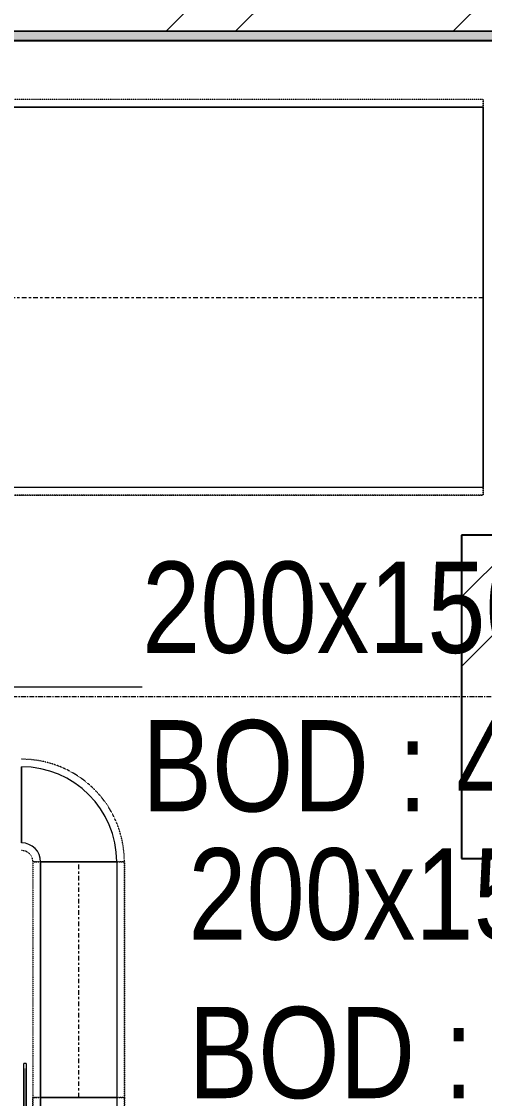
# Model space of a CAD drawing. Header units: inches. Extents: x -83664 to 20107, y -47222 to 19398.
# Drawn here: x -10553 to -9337, y -28820 to -25990 of the extents above; entities that cross this region are included whole.
import ezdxf

# ---------------------------------------------------------------- set-up
doc = ezdxf.new("R2010")
doc.units = ezdxf.units.IN
doc.header["$MEASUREMENT"] = 0
for name, pattern in [('Center', [29.999999, 12, -6, 6, -6]), ('Grid Line', [22.225, 12.7, -3.175, 3.175, -3.175]), ('Hidden 0_50', [1.0584, 0.5292, -0.5292])]:
    doc.linetypes.add(name, pattern=pattern)
for name, color, linetype, lineweight in [('A-WALL', 7, 'Continuous', 9), ('A-WALL-PATT', 7, 'Continuous', 25), ('M-HVAC-DUCT-CNTR', 7, 'Center', 9), ('M-HVAC-DUCT-IDEN', 7, 'Continuous', 18), ('S-GRID', 7, 'Continuous', 9)]:
    doc.layers.add(name, color=color, linetype=linetype, lineweight=lineweight)
doc.layers.add('M-HVAC-DUCT', color=7, linetype='Continuous', lineweight=9, true_color=0xffe97f)
doc.styles.add('Arial Narrow_21', font='ARIALN.TTF', dxfattribs={"height": 240})
pattern_1 = [(45, (0, 0), (-377.1708, 377.1708), []), (45, (0, 571.5), (-377.1708, 377.1708), [])]
pattern_2 = [(0, (0, 0), (1219.2, 304.8), [50.292, -864.108, 50.292, -864.108, -4876.8]), (0, (0, 0), (1219.2, 304.8), [-1828.8, 50.292, -1778.508, 50.292, -864.108, -2133.6]), (0, (0, 0), (1219.2, 304.8), [-4572, 50.292, -559.308, 50.292, -1473.708]), (120, (457.2, 152.4), (-873.56454, 903.45817), [50.292, -864.108, 50.292, -864.108, -4876.8]), (120, (457.2, 152.4), (-873.56454, 903.45817), [-1828.8, 50.292, -1778.508, 50.292, -864.108, -2133.6]), (120, (457.2, 152.4), (-873.56454, 903.45817), [-4572, 50.292, -559.308, 50.292, -1473.708]), (240, (609.6, 762), (-345.63546, -1208.25817), [50.292, -864.108, 50.292, -864.108, -4876.8]), (240, (609.6, 762), (-345.63546, -1208.25817), [-1828.8, 50.292, -1778.508, 50.292, -864.108, -2133.6]), (240, (609.6, 762), (-345.63546, -1208.25817), [-4572, 50.292, -559.308, 50.292, -1473.708])]

# ---------------------------------------------------------------- blocks, each defined once
blk = doc.blocks.new('M_Rectangular Elbow - Radius - 0_75 W-7332084-FIRST FLOOR AC CONDITIONING LAYOUT - PART A')
at = {"layer": 'M-HVAC-DUCT', "color": 6, "true_color": 0xff00ff}
for p, q in [((-100, 150), (100, 150)), ((100, 150), (-100, 150)), ((-150, 100), (-150, -100)), ((-150, -100), (-150, 100))]:
    blk.add_line(p, q, dxfattribs=at)
for radius in [50, 50, 250, 250]:
    blk.add_arc((-150, 150), radius, 270, 0, dxfattribs=at)
blk = doc.blocks.new('TEMW-ME-DMP-Volume Control Damper - Standard-V100-FIRST FLOOR AC CONDITIONING LAYOUT - PART A')
at = {"layer": 'M-HVAC-DUCT', "color": 6, "true_color": 0xff00ff}
for p, q in [((-165.1, 138.1), (-165.1, 144.4)), ((-152.4, 144.4), (-165.1, 144.4)), ((0, 144.4), (-152.4, 144.4)), ((-152.4, 144.4), (0, 144.4)), ((12.7, 144.4), (0, 144.4)), ((12.7, 144.4), (12.7, 138.1)), ((-165.1, 138.1), (-152.4, 138.1)), ((0, 138.1), (-152.4, 138.1)), ((-152.4, 138.1), (0, 138.1)), ((-6.3, 100), (-6.3, 138.1)), ((6.4, 138.1), (-6.3, 138.1)), ((6.4, 138.1), (-6.3, 138.1)), ((0, 138.1), (12.7, 138.1)), ((6.4, 138.1), (6.4, 100)), ((-76.2, 100), (-76.2, -100)), ((-76.2, -100), (-76.2, 100)), ((76.2, 100), (-76.2, 100)), ((-76.2, 100), (76.2, 100)), ((-76.2, 100), (76.2, 100)), ((-6.3, 100), (6.4, 100)), ((-6.3, 100), (6.4, 100)), ((76.2, 100), (76.2, -100)), ((76.2, -100), (76.2, 100)), ((-76.2, -100), (76.2, -100)), ((-76.2, -100), (76.2, -100)), ((-76.2, -100), (76.2, -100))]:
    blk.add_line(p, q, dxfattribs=at)
blk = doc.blocks.new('TEMW-SMBZ-HO-BM-HVAC-00002_rvt-1-FIRST FLOOR AC CONDITIONING LAYOUT - PART A')
at = {"layer": 'M-HVAC-DUCT', "color": 6, "linetype": 'Hidden 0_50', "true_color": 0xff00ff}
for p, q in [((142116.5, 72177.7), (138594.9, 72177.7)), ((142116.5, 72177.7), (138594.9, 72177.7)), ((142116.5, 71137.7), (142116.5, 72177.7)), ((142116.5, 72177.7), (142116.5, 71137.7)), ((138594.9, 71137.7), (142116.5, 71137.7)), ((142116.5, 71137.7), (138594.9, 71137.7)), ((141174, 70174), (140934, 70174)), ((140934, 70174), (141174, 70174)), ((140934, 70174), (140934, 69555.2)), ((140934, 70174), (140934, 69555.2)), ((140934, 70174), (141174, 70174)), ((141174, 70174), (140934, 70174)), ((141174, 69555.2), (141174, 70174)), ((141174, 70174), (141174, 69555.2)), ((141174, 69555.2), (140934, 69555.2)), ((140934, 69555.2), (141174, 69555.2)), ((141174, 69555.2), (140934, 69555.2)), ((140934, 69555.2), (140934, 69402.8)), ((140934, 69402.8), (140934, 69555.2)), ((140934, 69555.2), (141174, 69555.2)), ((141174, 69402.8), (141174, 69555.2)), ((141174, 69555.2), (141174, 69402.8))]:
    blk.add_line(p, q, dxfattribs=at)
at = {"layer": 'M-HVAC-DUCT', "color": 6, "true_color": 0xff00ff}
for p, q in [((138594.9, 72157.7), (142116.5, 72157.7)), ((142116.5, 72157.7), (138594.9, 72157.7)), ((142116.5, 72157.7), (142116.5, 71157.7)), ((142116.5, 71157.7), (142116.5, 72157.7)), ((142116.5, 71157.7), (138594.9, 71157.7)), ((142116.5, 71157.7), (138594.9, 71157.7)), ((140954, 70174), (141154, 70174)), ((141154, 70174), (140954, 70174)), ((140954, 69555.2), (140954, 70174)), ((140954, 70174), (140954, 69555.2)), ((141154, 70174), (141154, 69555.2)), ((141154, 70174), (141154, 69555.2)), ((140954, 69555.2), (141154, 69555.2)), ((141154, 69555.2), (140954, 69555.2))]:
    blk.add_line(p, q, dxfattribs=at)
at = {"layer": 'M-HVAC-DUCT', "color": 6, "linetype": 'Hidden 0_50', "true_color": 0xff00ff}
for radius in [270, 270, 30, 30]:
    blk.add_arc((140904, 70174), radius, 0, 90, dxfattribs=at)
at = {"layer": 'M-HVAC-DUCT-CNTR', "color": 6, "true_color": 0xff00ff}
for p, q in [((138594.9, 71657.7), (142116.5, 71657.7)), ((141054, 69555.2), (141054, 70174))]:
    blk.add_line(p, q, dxfattribs=at)
at = {"layer": 'M-HVAC-DUCT', "color": 6, "linetype": 'Hidden 0_50', "lineweight": 9, "true_color": 0xff00ff, "rotation": 90}
blk.add_blockref('M_Rectangular Elbow - Radius - 0_75 W-7332084-FIRST FLOOR AC CONDITIONING LAYOUT - PART A', (141054, 70324), dxfattribs=at)
at = {"layer": 'M-HVAC-DUCT', "color": 6, "linetype": 'Hidden 0_50', "lineweight": 9, "true_color": 0xff00ff, "extrusion": (0, 0, -1), "rotation": 270}
blk.add_blockref('TEMW-ME-DMP-Volume Control Damper - Standard-V100-FIRST FLOOR AC CONDITIONING LAYOUT - PART A', (-141054, 69479), dxfattribs=at)
blk = doc.blocks.new('TEMW-SMBZ-HO-BM-HVAC-00002_rvt-2-FIRST FLOOR AC CONDITIONING LAYOUT - PART A')
at = {"layer": 'M-HVAC-DUCT', "color": 6, "linetype": 'Hidden 0_50', "true_color": 0xff00ff}
for p, q in [((142116.5, 72177.7), (138594.9, 72177.7)), ((142116.5, 72177.7), (138594.9, 72177.7)), ((142116.5, 71137.7), (142116.5, 72177.7)), ((142116.5, 72177.7), (142116.5, 71137.7)), ((138594.9, 71137.7), (142116.5, 71137.7)), ((142116.5, 71137.7), (138594.9, 71137.7)), ((141174, 70174), (140934, 70174)), ((140934, 70174), (141174, 70174)), ((140934, 70174), (140934, 69555.2)), ((140934, 70174), (140934, 69555.2)), ((140934, 70174), (141174, 70174)), ((141174, 70174), (140934, 70174)), ((141174, 69555.2), (141174, 70174)), ((141174, 70174), (141174, 69555.2)), ((141174, 69555.2), (140934, 69555.2)), ((140934, 69555.2), (141174, 69555.2)), ((141174, 69555.2), (140934, 69555.2)), ((140934, 69555.2), (140934, 69402.8)), ((140934, 69402.8), (140934, 69555.2)), ((140934, 69555.2), (141174, 69555.2)), ((141174, 69402.8), (141174, 69555.2)), ((141174, 69555.2), (141174, 69402.8))]:
    blk.add_line(p, q, dxfattribs=at)
at = {"layer": 'M-HVAC-DUCT', "color": 6, "true_color": 0xff00ff}
for p, q in [((138594.9, 72157.7), (142116.5, 72157.7)), ((142116.5, 72157.7), (138594.9, 72157.7)), ((142116.5, 72157.7), (142116.5, 71157.7)), ((142116.5, 71157.7), (142116.5, 72157.7)), ((142116.5, 71157.7), (138594.9, 71157.7)), ((142116.5, 71157.7), (138594.9, 71157.7)), ((140954, 70174), (141154, 70174)), ((141154, 70174), (140954, 70174)), ((140954, 69555.2), (140954, 70174)), ((140954, 70174), (140954, 69555.2)), ((141154, 70174), (141154, 69555.2)), ((141154, 70174), (141154, 69555.2)), ((140954, 69555.2), (141154, 69555.2)), ((141154, 69555.2), (140954, 69555.2))]:
    blk.add_line(p, q, dxfattribs=at)
at = {"layer": 'M-HVAC-DUCT', "color": 6, "linetype": 'Hidden 0_50', "true_color": 0xff00ff}
for radius in [270, 270, 30, 30]:
    blk.add_arc((140904, 70174), radius, 0, 90, dxfattribs=at)
at = {"layer": 'M-HVAC-DUCT-CNTR', "color": 6, "true_color": 0xff00ff}
for p, q in [((138594.9, 71657.7), (142116.5, 71657.7)), ((141054, 69555.2), (141054, 70174))]:
    blk.add_line(p, q, dxfattribs=at)
at = {"layer": 'M-HVAC-DUCT', "color": 6, "linetype": 'Hidden 0_50', "lineweight": 9, "true_color": 0xff00ff, "rotation": 90}
blk.add_blockref('M_Rectangular Elbow - Radius - 0_75 W-7332084-FIRST FLOOR AC CONDITIONING LAYOUT - PART A', (141054, 70324), dxfattribs=at)
at = {"layer": 'M-HVAC-DUCT', "color": 6, "linetype": 'Hidden 0_50', "lineweight": 9, "true_color": 0xff00ff, "extrusion": (0, 0, -1), "rotation": 270}
blk.add_blockref('TEMW-ME-DMP-Volume Control Damper - Standard-V100-FIRST FLOOR AC CONDITIONING LAYOUT - PART A', (-141054, 69479), dxfattribs=at)
blk = doc.blocks.new('SMBZ_Hospital Arch Model_2026_01_29_rvt-1-FIRST FLOOR AC CONDITIONING LAYOUT - PART A')
at = {"layer": 'A-WALL-PATT', "lineweight": 9, "true_color": 0xbbbbbb}
h = blk.add_hatch(dxfattribs=at)
h.set_pattern_fill('FP_12', color=9, style=0, pattern_type=2)
h.set_pattern_definition(pattern_1)
h.paths.add_polyline_path([(166659.4, 72357.7), (166659.4, 72557.7), (115109.4, 72557.7), (115109.4, 72357.7), (166461.3, 72357.7), (166461.3, 72526), (166611.3, 72526), (166611.3, 72357.7), (166634.4, 72357.7)])
h.paths.add_polyline_path([(148287, 72382.7), (146937, 72382.7), (146937, 72532.7), (148287, 72532.7), (148287, 72428.4)])
h.paths.add_polyline_path([(151156.4, 72382.7), (150032.4, 72382.7), (150032.4, 72532.7), (151156.4, 72532.7), (151156.4, 72417.2)])
h.paths.add_polyline_path([(134923.8, 72404.6), (134923.8, 72554.6), (135947.8, 72554.6), (135947.8, 72404.6)])
h = blk.add_hatch(dxfattribs=at)
h.set_pattern_fill('FP_12', color=9, style=0, pattern_type=2)
h.set_pattern_definition(pattern_1)
h.paths.add_polyline_path([(166659.4, 72357.7), (166659.4, 72557.7), (123686, 72557.7), (123686, 72357.7), (166461.3, 72357.7), (166461.3, 72526), (166611.3, 72526), (166611.3, 72357.7), (166634.4, 72357.7)])
h.paths.add_polyline_path([(148287, 72382.7), (146937, 72382.7), (146937, 72532.7), (148287, 72532.7), (148287, 72442.6)])
h.paths.add_polyline_path([(150032.4, 72382.7), (150032.4, 72532.7), (151156.4, 72532.7), (151156.4, 72382.7)])
h.paths.add_polyline_path([(134923.8, 72404.6), (134923.8, 72554.6), (135947.8, 72554.6), (135947.8, 72404.6)])
h = blk.add_hatch(dxfattribs=at)
h.set_pattern_fill('FP_13', color=9, style=0, pattern_type=2)
h.set_pattern_definition(pattern_2)
h.paths.add_polyline_path([(166434.4, 72332.7), (166434.4, 72357.7), (115134.4, 72357.7), (115134.4, 72332.7), (166409.4, 72332.7)])
h = blk.add_hatch(dxfattribs=at)
h.set_pattern_fill('FP_13', color=9, style=0, pattern_type=2)
h.set_pattern_definition(pattern_2)
h.paths.add_polyline_path([(124084.4, 72332.7), (166434.4, 72332.7), (166434.4, 72357.7), (123884.4, 72357.7), (123884.4, 72332.7)])
h = blk.add_hatch(dxfattribs=at)
h.set_pattern_fill('FP_12', color=9, style=0, pattern_type=2)
h.set_pattern_definition(pattern_1)
h.paths.add_polyline_path([(142408.3, 70182.7), (142884.4, 70182.7), (142884.4, 70357.7), (142909.4, 70357.7), (142909.4, 70857.7), (142884.4, 70857.7), (142884.4, 71032.7), (142059.4, 71032.7), (142059.4, 70182.7)])
at = {"layer": 'A-WALL', "color": 9, "true_color": 0xbbbbbb}
for p, q in [((166434.4, 72357.7), (124159.4, 72357.7)), ((124159.4, 72357.7), (166434.4, 72357.7)), ((124309.4, 72332.7), (166409.4, 72332.7)), ((124309.4, 72332.7), (166409.4, 72332.7)), ((142059.4, 70182.7), (142059.4, 71032.7)), ((142059.4, 71032.7), (142884.4, 71032.7)), ((142884.4, 70182.7), (142059.4, 70182.7))]:
    blk.add_line(p, q, dxfattribs=at)
at = {"layer": 'A-WALL', "color": 9, "lineweight": 25, "true_color": 0xbbbbbb}
for p, q in [((124159.4, 72332.7), (166409.4, 72332.7)), ((124309.4, 72332.7), (166409.4, 72332.7)), ((142884.4, 71032.7), (142059.4, 71032.7)), ((142059.4, 71032.7), (142059.4, 70182.7)), ((142059.4, 70182.7), (142884.4, 70182.7))]:
    blk.add_line(p, q, dxfattribs=at)

msp = doc.modelspace()

# ---------------------------------------------------------------- linework, layer by layer
at = {"layer": 'M-HVAC-DUCT-IDEN', "lineweight": 9}
msp.add_line((-10744.1, -27738.4), (-10236.2, -27738.4), dxfattribs=at)
at = {"layer": 'S-GRID', "color": 254, "linetype": 'Grid Line', "true_color": 0xdcdcdc}
msp.add_line((20106.7, -27764.5), (-81517, -27764.5), dxfattribs=at)

# ---------------------------------------------------------------- block references
at = {"lineweight": 5}
for name in ['SMBZ_Hospital Arch Model_2026_01_29_rvt-1-FIRST FLOOR AC CONDITIONING LAYOUT - PART A', 'TEMW-SMBZ-HO-BM-HVAC-00002_rvt-1-FIRST FLOOR AC CONDITIONING LAYOUT - PART A', 'TEMW-SMBZ-HO-BM-HVAC-00002_rvt-2-FIRST FLOOR AC CONDITIONING LAYOUT - PART A']:
    msp.add_blockref(name, (-151456.7, -98372.2), dxfattribs=at)

# ---------------------------------------------------------------- texts
at = {"layer": 'M-HVAC-DUCT-IDEN', "lineweight": 9, "char_height": 240, "attachment_point": 1, "style": 'Arial Narrow_21'}
for s, insert, width in [('200x150 RAD', (-10236.2, -27408.8), 2152.531), ('BOD : 4100', (-10236.2, -27825.5), 1803.797), ('200x150 SAD', (-10114.8, -28162.3), 2128.48), ('BOD : 3445', (-10114.8, -28579), 1803.797)]:
    msp.add_mtext(s, dxfattribs=dict(at, insert=insert, width=width))

doc.saveas('drawing.dxf')
